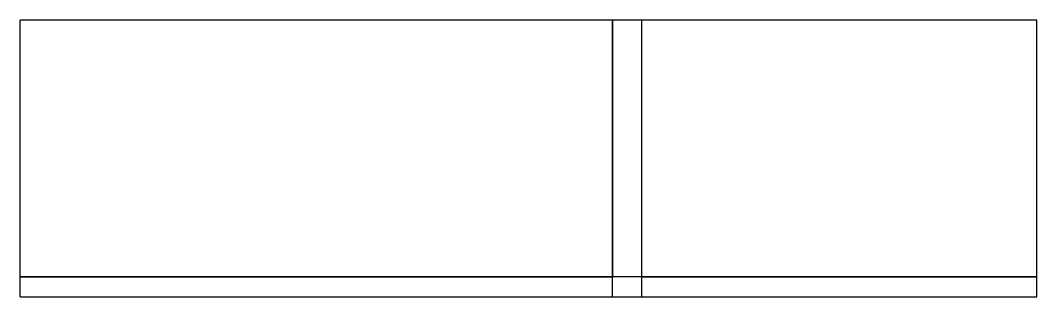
# Model space of a CAD drawing. Extents: x -51.5 to 0, y 0 to 14.
import ezdxf

# ---------------------------------------------------------------- set-up
doc = ezdxf.new("R2010")
doc.units = 0
doc.layers.get('0').update_dxf_attribs({"linetype": 'CONTINUOUS'})

msp = doc.modelspace()

# ---------------------------------------------------------------- linework, layer by layer
at = {"linetype": 'CONTINUOUS'}
for p, q in [((-51.5, 0), (-51.5, 14)), ((0, 14), (-51.5, 14)), ((-21.5, 0), (-21.5, 14)), ((-20, 14), (-21.5, 14)), ((-21.5, 14), (-21.5, 1)), ((-20, 0), (-20, 14)), ((-20, 1), (-20, 14)), ((0, 0), (0, 14)), ((0, 1), (-51.5, 1)), ((-51.5, 1), (-21.5, 1)), ((-20, 1), (0, 1)), ((-51.5, 0), (0, 0))]:
    msp.add_line(p, q, dxfattribs=at)

doc.saveas('drawing.dxf')
